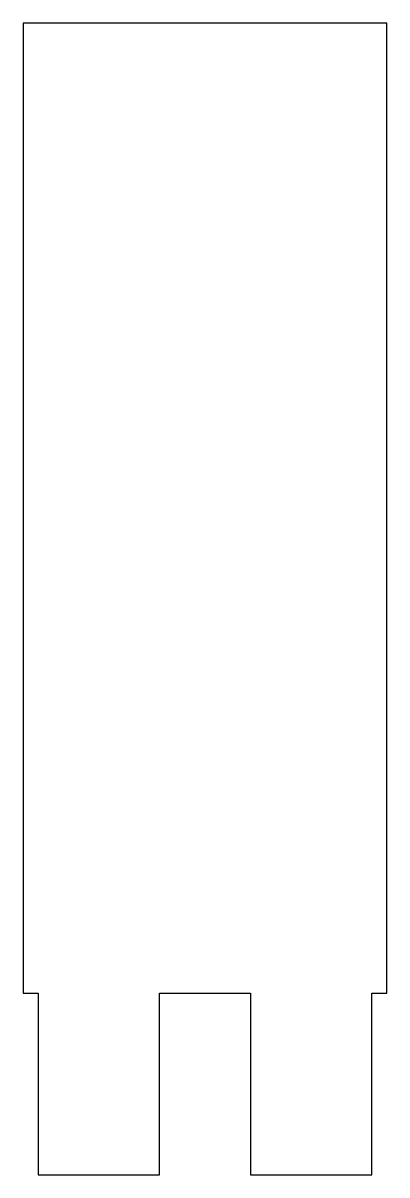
# Model space of a CAD drawing. Header units: metres. Extents: x -2.6 to 9.4, y 3 to 41.
import ezdxf

# ---------------------------------------------------------------- set-up
doc = ezdxf.new("R2010")
doc.units = ezdxf.units.M

msp = doc.modelspace()

# ---------------------------------------------------------------- linework, layer by layer
for p, q in [((9.39999, 41), (-2.59999, 41)), ((-2.59999, 41), (-2.59999, 9)), ((9.39999, 9), (9.39999, 41)), ((-2.59999, 9), (-2.09999, 9)), ((-2.09999, 9), (-2.09999, 3)), ((1.89999, 9), (4.89999, 9)), ((1.89999, 3), (1.89999, 9)), ((4.89999, 9), (4.89999, 3)), ((8.89999, 3), (8.89999, 9)), ((8.89999, 9), (9.39999, 9)), ((-2.09999, 3), (1.89999, 3)), ((4.89999, 3), (8.89999, 3))]:
    msp.add_line(p, q)

doc.saveas('drawing.dxf')
